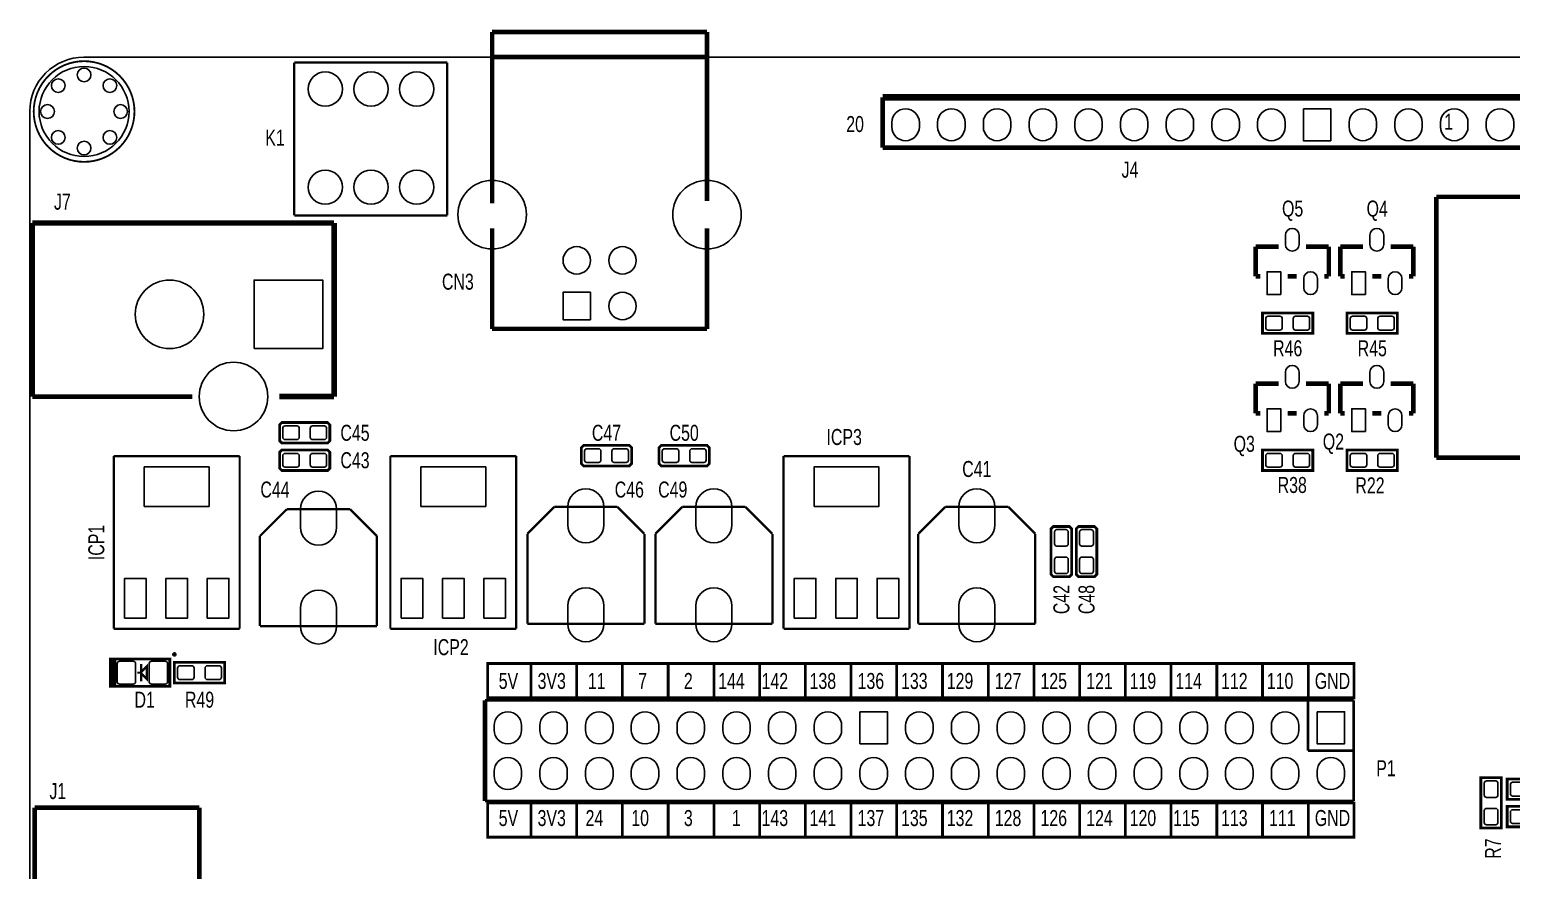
# Model space of a CAD drawing. Extents: x 38 to 5678, y 159 to 4392.
# Drawn here: x 38 to 3279, y 2552 to 4392 of the extents above; entities that cross this region are included whole.
import ezdxf
from ezdxf.enums import TextEntityAlignment as Align

# ---------------------------------------------------------------- set-up
doc = ezdxf.new("R2010")
doc.units = 0
for name, color, linetype in [('BOARD_GEOMETRY_OUTLINE', 2, 'CONTINUOUS'), ('BOARD_GEOMETRY_SILKSCREEN_TOP', 1, 'CONTINUOUS'), ('PACKAGE_GEOMETRY_SILKSCREEN_TOP', 3, 'CONTINUOUS'), ('PIN_TOP', 4, 'CONTINUOUS'), ('REF_DES_SILKSCREEN_TOP', 5, 'CONTINUOUS')]:
    doc.layers.add(name, color=color, linetype=linetype)

msp = doc.modelspace()

# ---------------------------------------------------------------- linework, layer by layer
at = {"layer": 'BOARD_GEOMETRY_OUTLINE'}
msp.add_lwpolyline([(156.93, 4331.97), (5274.96, 4331.97, -0.414214), (5393.07, 4213.86), (5393.07, 276.93, -0.414214), (5274.96, 158.82), (156.93, 158.82, -0.414214), (38.82, 276.93), (38.82, 4213.86, -0.414214)], format="xyb", close=True, dxfattribs=at)
at = {"layer": 'BOARD_GEOMETRY_SILKSCREEN_TOP', "const_width": 6}
for points in [[(2935, 2935), (2935, 3005), (1040, 3005), (1040, 2930), (2935, 2930)], [(2935, 2630), (2935, 2700), (1040, 2700), (1040, 2625), (2935, 2625)]]:
    msp.add_lwpolyline(points, close=True, dxfattribs=at)
for points in [[(1135, 3005), (1135, 2930)], [(1235, 3005), (1235, 2930)], [(1335, 3005), (1335, 2930)], [(1435, 3005), (1435, 2930)], [(1535, 3005), (1535, 2930)], [(1635, 3005), (1635, 2930)], [(1735, 3005), (1735, 2930)], [(1835, 3005), (1835, 2930)], [(1935, 3005), (1935, 2930)], [(2035, 3005), (2035, 2930)], [(2135, 3005), (2135, 2930)], [(2235, 3005), (2235, 2930)], [(2335, 3005), (2335, 2930)], [(2435, 3005), (2435, 2930)], [(2535, 3005), (2535, 2930)], [(2635, 3005), (2635, 2930)], [(2735, 3005), (2735, 2930)], [(2835, 3005), (2835, 2930)], [(2935, 3005), (2935, 2930)], [(1135, 2700), (1135, 2625)], [(1235, 2700), (1235, 2625)], [(1335, 2700), (1335, 2625)], [(1435, 2700), (1435, 2625)], [(1535, 2700), (1535, 2625)], [(1635, 2700), (1635, 2625)], [(1735, 2700), (1735, 2625)], [(1835, 2700), (1835, 2625)], [(1935, 2700), (1935, 2625)], [(2035, 2700), (2035, 2625)], [(2135, 2700), (2135, 2625)], [(2235, 2700), (2235, 2625)], [(2335, 2700), (2335, 2625)], [(2435, 2700), (2435, 2625)], [(2535, 2700), (2535, 2625)], [(2635, 2700), (2635, 2625)], [(2735, 2700), (2735, 2625)], [(2835, 2700), (2835, 2625)], [(2935, 2700), (2935, 2625)]]:
    msp.add_lwpolyline(points, dxfattribs=at)
at = {"layer": 'PACKAGE_GEOMETRY_SILKSCREEN_TOP'}
for points, const_width in [([(1050, 4387.5), (1520, 4387.5)], 10), ([(1050, 4387.5), (1050, 4012.5)], 10), ([(1520, 4387.5), (1520, 4017.5)], 10), ([(617.2, 3985.7), (617.2, 4320.4)], 5), ([(951.8, 4320.4), (617.2, 4320.4)], 5), ([(951.8, 3985.7), (951.8, 4320.4)], 5), ([(1050, 4332.5), (1520, 4332.5)], 10), ([(1904.35, 4244.35), (3904.35, 4244.35)], 15), ([(1904.35, 4134.35), (1904.35, 4244.35)], 10), ([(1904.35, 4134.35), (3904.35, 4134.35)], 10), ([(3115.05, 3455.65), (3115.05, 4026.45)], 10), ([(3115.05, 4026.45), (4323.65, 4026.45)], 10), ([(951.8, 3985.7), (617.2, 3985.7)], 5), ([(44.35, 3969.35), (704.35, 3969.35)], 12), ([(44.35, 3589.35), (44.35, 3969.35)], 12), ([(704.35, 3589.35), (704.35, 3969.35)], 12), ([(1050, 3957.5), (1050, 3737.5)], 10), ([(1520, 3957.5), (1520, 3737.5)], 10), ([(2730, 3917.5), (2720, 3917.5)], 10), ([(2720, 3852.5), (2720, 3917.5)], 10), ([(2730, 3917.5), (2725, 3917.5)], 10), ([(2770, 3917.5), (2730, 3917.5)], 10), ([(2870, 3917.5), (2830, 3917.5)], 10), ([(2875, 3917.5), (2870, 3917.5)], 10), ([(2880, 3917.5), (2875, 3917.5)], 10), ([(2880, 3852.5), (2880, 3917.5)], 10), ([(2915, 3917.5), (2905, 3917.5)], 10), ([(2905, 3852.5), (2905, 3917.5)], 10), ([(2915, 3917.5), (2910, 3917.5)], 10), ([(2955, 3917.5), (2915, 3917.5)], 10), ([(3055, 3917.5), (3015, 3917.5)], 10), ([(3060, 3917.5), (3055, 3917.5)], 10), ([(3065, 3917.5), (3060, 3917.5)], 10), ([(3065, 3852.5), (3065, 3917.5)], 10), ([(2730, 3852.5), (2720, 3852.5)], 10), ([(2810, 3852.5), (2790, 3852.5)], 10), ([(2880, 3852.5), (2870, 3852.5)], 10), ([(2915, 3852.5), (2905, 3852.5)], 10), ([(2995, 3852.5), (2975, 3852.5)], 10), ([(3065, 3852.5), (3055, 3852.5)], 10), ([(1050, 3737.5), (1520, 3737.5)], 10), ([(2730, 3617.5), (2720, 3617.5)], 10), ([(2720, 3552.5), (2720, 3617.5)], 10), ([(2730, 3617.5), (2725, 3617.5)], 10), ([(2770, 3617.5), (2730, 3617.5)], 10), ([(2870, 3617.5), (2830, 3617.5)], 10), ([(2875, 3617.5), (2870, 3617.5)], 10), ([(2880, 3617.5), (2875, 3617.5)], 10), ([(2880, 3552.5), (2880, 3617.5)], 10), ([(2915, 3617.5), (2905, 3617.5)], 10), ([(2905, 3552.5), (2905, 3617.5)], 10), ([(2915, 3617.5), (2910, 3617.5)], 10), ([(2955, 3617.5), (2915, 3617.5)], 10), ([(3055, 3617.5), (3015, 3617.5)], 10), ([(3060, 3617.5), (3055, 3617.5)], 10), ([(3065, 3617.5), (3060, 3617.5)], 10), ([(3065, 3552.5), (3065, 3617.5)], 10), ([(44.35, 3589.35), (394.35, 3589.35)], 10), ([(584.35, 3589.35), (704.35, 3589.35)], 12), ([(2730, 3552.5), (2720, 3552.5)], 10), ([(2810, 3552.5), (2790, 3552.5)], 10), ([(2880, 3552.5), (2870, 3552.5)], 10), ([(2915, 3552.5), (2905, 3552.5)], 10), ([(2995, 3552.5), (2975, 3552.5)], 10), ([(3065, 3552.5), (3055, 3552.5)], 10), ([(222.25, 3458.95), (222.25, 3081.05)], 5), ([(497.75, 3458.95), (222.25, 3458.95)], 5), ([(497.75, 3458.95), (497.75, 3081.05)], 5), ([(827.25, 3458.95), (827.25, 3081.05)], 5), ([(1102.75, 3458.95), (827.25, 3458.95)], 5), ([(1102.75, 3458.95), (1102.75, 3081.05)], 5), ([(1687.25, 3458.95), (1687.25, 3081.05)], 5), ([(1962.75, 3458.95), (1687.25, 3458.95)], 5), ([(1962.75, 3458.95), (1962.75, 3081.05)], 5), ([(3115.05, 3455.65), (4323.65, 3455.65)], 10), ([(601.1, 3342.95), (542, 3283.85)], 5), ([(738.9, 3342.95), (601.1, 3342.95)], 5), ([(798, 3283.85), (738.9, 3342.95)], 5), ([(1186.1, 3347.95), (1127, 3288.85)], 5), ([(1323.9, 3347.95), (1186.1, 3347.95)], 5), ([(1383, 3288.85), (1323.9, 3347.95)], 5), ([(1466.1, 3347.95), (1407, 3288.85)], 5), ([(1603.9, 3347.95), (1466.1, 3347.95)], 5), ([(1663, 3288.85), (1603.9, 3347.95)], 5), ([(2041.1, 3347.95), (1982, 3288.85)], 5), ([(2178.9, 3347.95), (2041.1, 3347.95)], 5), ([(2238, 3288.85), (2178.9, 3347.95)], 5), ([(542, 3283.85), (542, 3087.05)], 5), ([(798, 3283.85), (798, 3087.05)], 5), ([(1127, 3288.85), (1127, 3092.05)], 5), ([(1383, 3288.85), (1383, 3092.05)], 5), ([(1407, 3288.85), (1407, 3092.05)], 5), ([(1663, 3288.85), (1663, 3092.05)], 5), ([(1982, 3288.85), (1982, 3092.05)], 5), ([(2238, 3288.85), (2238, 3092.05)], 5), ([(497.75, 3081.05), (222.25, 3081.05)], 5), ([(798, 3087.05), (542, 3087.05)], 5), ([(1102.75, 3081.05), (827.25, 3081.05)], 5), ([(1383, 3092.05), (1127, 3092.05)], 5), ([(1663, 3092.05), (1407, 3092.05)], 5), ([(1962.75, 3081.05), (1687.25, 3081.05)], 5), ([(2238, 3092.05), (1982, 3092.05)], 5), ([(225, 2955), (345, 2955), (345, 3015), (225, 3015), (225, 2955), (215, 2955), (215, 3015), (225, 3015)], 6), ([(220, 2955), (220, 3015)], 6), ([(360, 3025), (350, 3025)], 5), ([(355, 3020), (355, 3030)], 5), ([(282, 2985), (274, 2985)], 5), ([(282, 2966), (282, 3004)], 5), ([(282, 2984), (295, 2971), (295, 2999), (282, 2986)], 5), ([(1034.35, 2704.35), (1034.35, 2924.35)], 10), ([(1034.35, 2924.35), (2934.35, 2924.35)], 6), ([(2834.35, 2814.35), (2834.35, 2924.35)], 6), ([(2934.35, 2704.35), (2934.35, 2924.35)], 6), ([(2834.35, 2814.35), (2934.35, 2814.35)], 6), ([(49.35, 1889.35), (49.35, 2689.35)], 10), ([(49.35, 2689.35), (409.35, 2689.35)], 10), ([(409.35, 2369.35), (409.35, 2689.35)], 10), ([(1034.35, 2704.35), (2934.35, 2704.35)], 6)]:
    msp.add_lwpolyline(points, dxfattribs=dict(at, const_width=const_width))
at = {"layer": 'PACKAGE_GEOMETRY_SILKSCREEN_TOP', "const_width": 4}
msp.add_lwpolyline([(157.45, 4323.44, -1), (157.45, 4103.04, -1)], format="xyb", close=True, dxfattribs=at)
at = {"layer": 'PACKAGE_GEOMETRY_SILKSCREEN_TOP', "const_width": 6}
for points in [[(2735, 3772.5), (2735, 3727.5), (2845, 3727.5), (2845, 3772.5)], [(2920, 3772.5), (2920, 3727.5), (3030, 3727.5), (3030, 3772.5)], [(690, 3487.5), (695, 3492.5), (695, 3527.5), (690, 3532.5), (590, 3532.5), (585, 3527.5), (585, 3492.5), (590, 3487.5)], [(690, 3427.5), (695, 3432.5), (695, 3467.5), (690, 3472.5), (590, 3472.5), (585, 3467.5), (585, 3432.5), (590, 3427.5)], [(1250, 3482.5), (1245, 3477.5), (1245, 3442.5), (1250, 3437.5), (1350, 3437.5), (1355, 3442.5), (1355, 3477.5), (1350, 3482.5)], [(1520, 3437.5), (1525, 3442.5), (1525, 3477.5), (1520, 3482.5), (1420, 3482.5), (1415, 3477.5), (1415, 3442.5), (1420, 3437.5)], [(2735, 3472.5), (2735, 3427.5), (2845, 3427.5), (2845, 3472.5)], [(2920, 3472.5), (2920, 3427.5), (3030, 3427.5), (3030, 3472.5)], [(2317.5, 3300), (2312.5, 3305), (2277.5, 3305), (2272.5, 3300), (2272.5, 3200), (2277.5, 3195), (2312.5, 3195), (2317.5, 3200)], [(2372.5, 3300), (2367.5, 3305), (2332.5, 3305), (2327.5, 3300), (2327.5, 3200), (2332.5, 3195), (2367.5, 3195), (2372.5, 3200)], [(355, 3007.5), (355, 2962.5), (465, 2962.5), (465, 3007.5)], [(3212.5, 2645), (3257.5, 2645), (3257.5, 2755), (3212.5, 2755)], [(3380, 2707.5), (3380, 2752.5), (3270, 2752.5), (3270, 2707.5)], [(3270, 2692.5), (3270, 2647.5), (3380, 2647.5), (3380, 2692.5)]]:
    msp.add_lwpolyline(points, close=True, dxfattribs=at)
at = {"layer": 'PIN_TOP'}
for points in [[(1924.35, 4179.35), (1924.35, 4189.35, -1), (1984.35, 4189.35), (1984.35, 4179.35, -1)], [(2024.35, 4179.35), (2024.35, 4189.35, -1), (2084.35, 4189.35), (2084.35, 4179.35, -1)], [(2124.35, 4179.35), (2124.35, 4189.35, -1), (2184.35, 4189.35), (2184.35, 4179.35, -1)], [(2224.35, 4179.35), (2224.35, 4189.35, -1), (2284.35, 4189.35), (2284.35, 4179.35, -1)], [(2324.35, 4179.35), (2324.35, 4189.35, -1), (2384.35, 4189.35), (2384.35, 4179.35, -1)], [(2424.35, 4179.35), (2424.35, 4189.35, -1), (2484.35, 4189.35), (2484.35, 4179.35, -1)], [(2524.35, 4179.35), (2524.35, 4189.35, -1), (2584.35, 4189.35), (2584.35, 4179.35, -1)], [(2624.35, 4179.35), (2624.35, 4189.35, -1), (2684.35, 4189.35), (2684.35, 4179.35, -1)], [(2724.35, 4179.35), (2724.35, 4189.35, -1), (2784.35, 4189.35), (2784.35, 4179.35, -1)], [(2924.35, 4179.35), (2924.35, 4189.35, -1), (2984.35, 4189.35), (2984.35, 4179.35, -1)], [(3024.35, 4179.35), (3024.35, 4189.35, -1), (3084.35, 4189.35), (3084.35, 4179.35, -1)], [(3124.35, 4179.35), (3124.35, 4189.35, -1), (3184.35, 4189.35), (3184.35, 4179.35, -1)], [(3224.35, 4179.35), (3224.35, 4189.35, -1), (3284.35, 4189.35), (3284.35, 4179.35, -1)], [(2815, 3942.5), (2815, 3922.5, -1), (2785, 3922.5), (2785, 3942.5, -1)], [(3000, 3942.5), (3000, 3922.5, -1), (2970, 3922.5), (2970, 3942.5, -1)], [(2855, 3847.5), (2855, 3827.5, -1), (2825, 3827.5), (2825, 3847.5, -1)], [(3040, 3847.5), (3040, 3827.5, -1), (3010, 3827.5), (3010, 3847.5, -1)], [(2747, 3735), (2773, 3735, 0.414214), (2778, 3740), (2778, 3760, 0.414214), (2773, 3765), (2747, 3765, 0.414214), (2742, 3760), (2742, 3740, 0.414214)], [(2807, 3735), (2833, 3735, 0.414214), (2838, 3740), (2838, 3760, 0.414214), (2833, 3765), (2807, 3765, 0.414214), (2802, 3760), (2802, 3740, 0.414214)], [(2932, 3735), (2958, 3735, 0.414214), (2963, 3740), (2963, 3760, 0.414214), (2958, 3765), (2932, 3765, 0.414214), (2927, 3760), (2927, 3740, 0.414214)], [(2992, 3735), (3018, 3735, 0.414214), (3023, 3740), (3023, 3760, 0.414214), (3018, 3765), (2992, 3765, 0.414214), (2987, 3760), (2987, 3740, 0.414214)], [(2815, 3642.5), (2815, 3622.5, -1), (2785, 3622.5), (2785, 3642.5, -1)], [(3000, 3642.5), (3000, 3622.5, -1), (2970, 3622.5), (2970, 3642.5, -1)], [(2855, 3547.5), (2855, 3527.5, -1), (2825, 3527.5), (2825, 3547.5, -1)], [(3040, 3547.5), (3040, 3527.5, -1), (3010, 3527.5), (3010, 3547.5, -1)], [(623, 3525), (597, 3525, 0.414214), (592, 3520), (592, 3500, 0.414214), (597, 3495), (623, 3495, 0.414214), (628, 3500), (628, 3520, 0.414214)], [(683, 3525), (657, 3525, 0.414214), (652, 3520), (652, 3500, 0.414214), (657, 3495), (683, 3495, 0.414214), (688, 3500), (688, 3520, 0.414214)], [(1257, 3445), (1283, 3445, 0.414214), (1288, 3450), (1288, 3470, 0.414214), (1283, 3475), (1257, 3475, 0.414214), (1252, 3470), (1252, 3450, 0.414214)], [(1317, 3445), (1343, 3445, 0.414214), (1348, 3450), (1348, 3470, 0.414214), (1343, 3475), (1317, 3475, 0.414214), (1312, 3470), (1312, 3450, 0.414214)], [(1453, 3475), (1427, 3475, 0.414214), (1422, 3470), (1422, 3450, 0.414214), (1427, 3445), (1453, 3445, 0.414214), (1458, 3450), (1458, 3470, 0.414214)], [(1513, 3475), (1487, 3475, 0.414214), (1482, 3470), (1482, 3450, 0.414214), (1487, 3445), (1513, 3445, 0.414214), (1518, 3450), (1518, 3470, 0.414214)], [(623, 3465), (597, 3465, 0.414214), (592, 3460), (592, 3440, 0.414214), (597, 3435), (623, 3435, 0.414214), (628, 3440), (628, 3460, 0.414214)], [(683, 3465), (657, 3465, 0.414214), (652, 3460), (652, 3440, 0.414214), (657, 3435), (683, 3435, 0.414214), (688, 3440), (688, 3460, 0.414214)], [(2747, 3435), (2773, 3435, 0.414214), (2778, 3440), (2778, 3460, 0.414214), (2773, 3465), (2747, 3465, 0.414214), (2742, 3460), (2742, 3440, 0.414214)], [(2807, 3435), (2833, 3435, 0.414214), (2838, 3440), (2838, 3460, 0.414214), (2833, 3465), (2807, 3465, 0.414214), (2802, 3460), (2802, 3440, 0.414214)], [(2932, 3435), (2958, 3435, 0.414214), (2963, 3440), (2963, 3460, 0.414214), (2958, 3465), (2932, 3465, 0.414214), (2927, 3460), (2927, 3440, 0.414214)], [(2992, 3435), (3018, 3435, 0.414214), (3023, 3440), (3023, 3460, 0.414214), (3018, 3465), (2992, 3465, 0.414214), (2987, 3460), (2987, 3440, 0.414214)], [(630.65, 3303.55), (630.65, 3342.95, -1), (709.35, 3342.95), (709.35, 3303.55, -1)], [(1215.65, 3308.55), (1215.65, 3347.95, -1), (1294.35, 3347.95), (1294.35, 3308.55, -1)], [(1495.65, 3308.55), (1495.65, 3347.95, -1), (1574.35, 3347.95), (1574.35, 3308.55, -1)], [(2070.65, 3308.55), (2070.65, 3347.95, -1), (2149.35, 3347.95), (2149.35, 3308.55, -1)], [(2280, 3293), (2280, 3267, 0.414214), (2285, 3262), (2305, 3262, 0.414214), (2310, 3267), (2310, 3293, 0.414214), (2305, 3298), (2285, 3298, 0.414214)], [(2335, 3293), (2335, 3267, 0.414214), (2340, 3262), (2360, 3262, 0.414214), (2365, 3267), (2365, 3293, 0.414214), (2360, 3298), (2340, 3298, 0.414214)], [(2280, 3233), (2280, 3207, 0.414214), (2285, 3202), (2305, 3202, 0.414214), (2310, 3207), (2310, 3233, 0.414214), (2305, 3238), (2285, 3238, 0.414214)], [(2335, 3233), (2335, 3207, 0.414214), (2340, 3202), (2360, 3202, 0.414214), (2365, 3207), (2365, 3233, 0.414214), (2360, 3238), (2340, 3238, 0.414214)], [(630.65, 3087.05), (630.65, 3126.45, -1), (709.35, 3126.45), (709.35, 3087.05, -1)], [(1215.65, 3092.05), (1215.65, 3131.45, -1), (1294.35, 3131.45), (1294.35, 3092.05, -1)], [(1495.65, 3092.05), (1495.65, 3131.45, -1), (1574.35, 3131.45), (1574.35, 3092.05, -1)], [(2070.65, 3092.05), (2070.65, 3131.45, -1), (2149.35, 3131.45), (2149.35, 3092.05, -1)], [(265, 3010), (235, 3010, 0.414214), (230, 3005), (230, 2965, 0.414214), (235, 2960), (265, 2960, 0.414214), (270, 2965), (270, 3005, 0.414214)], [(335, 3010), (305, 3010, 0.414214), (300, 3005), (300, 2965, 0.414214), (305, 2960), (335, 2960, 0.414214), (340, 2965), (340, 3005, 0.414214)], [(367, 2970), (393, 2970, 0.414214), (398, 2975), (398, 2995, 0.414214), (393, 3000), (367, 3000, 0.414214), (362, 2995), (362, 2975, 0.414214)], [(427, 2970), (453, 2970, 0.414214), (458, 2975), (458, 2995, 0.414214), (453, 3000), (427, 3000, 0.414214), (422, 2995), (422, 2975, 0.414214)], [(1054.35, 2859.35), (1054.35, 2869.35, -1), (1114.35, 2869.35), (1114.35, 2859.35, -1)], [(1154.35, 2859.35), (1154.35, 2869.35, -1), (1214.35, 2869.35), (1214.35, 2859.35, -1)], [(1254.35, 2859.35), (1254.35, 2869.35, -1), (1314.35, 2869.35), (1314.35, 2859.35, -1)], [(1354.35, 2859.35), (1354.35, 2869.35, -1), (1414.35, 2869.35), (1414.35, 2859.35, -1)], [(1454.35, 2859.35), (1454.35, 2869.35, -1), (1514.35, 2869.35), (1514.35, 2859.35, -1)], [(1554.35, 2859.35), (1554.35, 2869.35, -1), (1614.35, 2869.35), (1614.35, 2859.35, -1)], [(1654.35, 2859.35), (1654.35, 2869.35, -1), (1714.35, 2869.35), (1714.35, 2859.35, -1)], [(1754.35, 2859.35), (1754.35, 2869.35, -1), (1814.35, 2869.35), (1814.35, 2859.35, -1)], [(1954.35, 2859.35), (1954.35, 2869.35, -1), (2014.35, 2869.35), (2014.35, 2859.35, -1)], [(2054.35, 2859.35), (2054.35, 2869.35, -1), (2114.35, 2869.35), (2114.35, 2859.35, -1)], [(2154.35, 2859.35), (2154.35, 2869.35, -1), (2214.35, 2869.35), (2214.35, 2859.35, -1)], [(2254.35, 2859.35), (2254.35, 2869.35, -1), (2314.35, 2869.35), (2314.35, 2859.35, -1)], [(2354.35, 2859.35), (2354.35, 2869.35, -1), (2414.35, 2869.35), (2414.35, 2859.35, -1)], [(2454.35, 2859.35), (2454.35, 2869.35, -1), (2514.35, 2869.35), (2514.35, 2859.35, -1)], [(2554.35, 2859.35), (2554.35, 2869.35, -1), (2614.35, 2869.35), (2614.35, 2859.35, -1)], [(2654.35, 2859.35), (2654.35, 2869.35, -1), (2714.35, 2869.35), (2714.35, 2859.35, -1)], [(2754.35, 2859.35), (2754.35, 2869.35, -1), (2814.35, 2869.35), (2814.35, 2859.35, -1)], [(1054.35, 2759.35), (1054.35, 2769.35, -1), (1114.35, 2769.35), (1114.35, 2759.35, -1)], [(1154.35, 2759.35), (1154.35, 2769.35, -1), (1214.35, 2769.35), (1214.35, 2759.35, -1)], [(1254.35, 2759.35), (1254.35, 2769.35, -1), (1314.35, 2769.35), (1314.35, 2759.35, -1)], [(1354.35, 2759.35), (1354.35, 2769.35, -1), (1414.35, 2769.35), (1414.35, 2759.35, -1)], [(1454.35, 2759.35), (1454.35, 2769.35, -1), (1514.35, 2769.35), (1514.35, 2759.35, -1)], [(1554.35, 2759.35), (1554.35, 2769.35, -1), (1614.35, 2769.35), (1614.35, 2759.35, -1)], [(1654.35, 2759.35), (1654.35, 2769.35, -1), (1714.35, 2769.35), (1714.35, 2759.35, -1)], [(1754.35, 2759.35), (1754.35, 2769.35, -1), (1814.35, 2769.35), (1814.35, 2759.35, -1)], [(1854.35, 2759.35), (1854.35, 2769.35, -1), (1914.35, 2769.35), (1914.35, 2759.35, -1)], [(1954.35, 2759.35), (1954.35, 2769.35, -1), (2014.35, 2769.35), (2014.35, 2759.35, -1)], [(2054.35, 2759.35), (2054.35, 2769.35, -1), (2114.35, 2769.35), (2114.35, 2759.35, -1)], [(2154.35, 2759.35), (2154.35, 2769.35, -1), (2214.35, 2769.35), (2214.35, 2759.35, -1)], [(2254.35, 2759.35), (2254.35, 2769.35, -1), (2314.35, 2769.35), (2314.35, 2759.35, -1)], [(2354.35, 2759.35), (2354.35, 2769.35, -1), (2414.35, 2769.35), (2414.35, 2759.35, -1)], [(2454.35, 2759.35), (2454.35, 2769.35, -1), (2514.35, 2769.35), (2514.35, 2759.35, -1)], [(2554.35, 2759.35), (2554.35, 2769.35, -1), (2614.35, 2769.35), (2614.35, 2759.35, -1)], [(2654.35, 2759.35), (2654.35, 2769.35, -1), (2714.35, 2769.35), (2714.35, 2759.35, -1)], [(2754.35, 2759.35), (2754.35, 2769.35, -1), (2814.35, 2769.35), (2814.35, 2759.35, -1)], [(2854.35, 2759.35), (2854.35, 2769.35, -1), (2914.35, 2769.35), (2914.35, 2759.35, -1)], [(3250, 2717), (3250, 2743, 0.414214), (3245, 2748), (3225, 2748, 0.414214), (3220, 2743), (3220, 2717, 0.414214), (3225, 2712), (3245, 2712, 0.414214)], [(3308, 2745), (3282, 2745, 0.414214), (3277, 2740), (3277, 2720, 0.414214), (3282, 2715), (3308, 2715, 0.414214), (3313, 2720), (3313, 2740, 0.414214)], [(3250, 2657), (3250, 2683, 0.414214), (3245, 2688), (3225, 2688, 0.414214), (3220, 2683), (3220, 2657, 0.414214), (3225, 2652), (3245, 2652, 0.414214)], [(3282, 2655), (3308, 2655, 0.414214), (3313, 2660), (3313, 2680, 0.414214), (3308, 2685), (3282, 2685, 0.414214), (3277, 2680), (3277, 2660, 0.414214)]]:
    msp.add_lwpolyline(points, format="xyb", close=True, dxfattribs=at)
for points in [[(2824.35, 4219.35), (2884.35, 4219.35), (2884.35, 4149.35), (2824.35, 4149.35)], [(2775, 3812.5), (2745, 3812.5), (2745, 3862.5), (2775, 3862.5)], [(2960, 3812.5), (2930, 3812.5), (2930, 3862.5), (2960, 3862.5)], [(529.35, 3694.35), (529.35, 3844.35), (679.35, 3844.35), (679.35, 3694.35)], [(1265, 3817.5), (1265, 3757.5), (1205, 3757.5), (1205, 3817.5)], [(2775, 3512.5), (2745, 3512.5), (2745, 3562.5), (2775, 3562.5)], [(2960, 3512.5), (2930, 3512.5), (2930, 3562.5), (2960, 3562.5)], [(289.2, 3348.75), (289.2, 3435.35), (430.9, 3435.35), (430.9, 3348.75)], [(894.2, 3348.75), (894.2, 3435.35), (1035.9, 3435.35), (1035.9, 3348.75)], [(1754.2, 3348.75), (1754.2, 3435.35), (1895.9, 3435.35), (1895.9, 3348.75)], [(245.85, 3104.65), (245.85, 3191.25), (293.05, 3191.25), (293.05, 3104.65)], [(336.45, 3104.65), (336.45, 3191.25), (383.65, 3191.25), (383.65, 3104.65)], [(426.95, 3104.65), (426.95, 3191.25), (474.15, 3191.25), (474.15, 3104.65)], [(850.85, 3104.65), (850.85, 3191.25), (898.05, 3191.25), (898.05, 3104.65)], [(941.45, 3104.65), (941.45, 3191.25), (988.65, 3191.25), (988.65, 3104.65)], [(1031.95, 3104.65), (1031.95, 3191.25), (1079.15, 3191.25), (1079.15, 3104.65)], [(1710.85, 3104.65), (1710.85, 3191.25), (1758.05, 3191.25), (1758.05, 3104.65)], [(1801.45, 3104.65), (1801.45, 3191.25), (1848.65, 3191.25), (1848.65, 3104.65)], [(1891.95, 3104.65), (1891.95, 3191.25), (1939.15, 3191.25), (1939.15, 3104.65)], [(1854.35, 2899.35), (1914.35, 2899.35), (1914.35, 2829.35), (1854.35, 2829.35)], [(2854.35, 2899.35), (2914.35, 2899.35), (2914.35, 2829.35), (2854.35, 2829.35)]]:
    msp.add_lwpolyline(points, close=True, dxfattribs=at)
for centre, radius in [((157.45, 4213.24), 98.4), ((100.85, 4269.84), 15), ((157.45, 4293.24), 15), ((214.05, 4269.84), 15), ((685, 4262.3), 37.5), ((785, 4262.3), 37.5), ((885, 4262.3), 37.5), ((77.45, 4213.24), 15), ((237.45, 4213.24), 15), ((100.85, 4156.64), 15), ((214.05, 4156.64), 15), ((157.45, 4133.24), 15), ((685, 4047.7), 37.5), ((785, 4047.7), 37.5), ((885, 4047.7), 37.5), ((1050, 3987.5), 75), ((1520, 3987.5), 75), ((1235, 3887.5), 30), ((1335, 3887.5), 30), ((344.35, 3769.35), 75), ((1335, 3787.5), 30), ((484.35, 3589.35), 75)]:
    msp.add_circle(centre, radius, dxfattribs=at)

# ---------------------------------------------------------------- texts
at = {"layer": 'BOARD_GEOMETRY_SILKSCREEN_TOP', "width": 0.742857}
for s, p in [('20', (1824.5, 4168.33)), ('1', (3132.5, 4173.33)), ('5V', (1064.35, 2949.35)), ('3V3', (1149.35, 2949.35)), ('11', (1259.35, 2949.35)), ('7', (1369.35, 2949.35)), ('2', (1469.35, 2949.35)), ('144', (1544.35, 2949.35)), ('142', (1639.35, 2949.35)), ('138', (1744.35, 2949.35)), ('136', (1849.35, 2949.35)), ('133', (1944.35, 2949.35)), ('129', (2044.35, 2949.35)), ('127', (2149.35, 2949.35)), ('125', (2249.35, 2949.35)), ('121', (2349.35, 2949.35)), ('119', (2444.35, 2949.35)), ('114', (2544.35, 2949.35)), ('112', (2644.35, 2949.35)), ('110', (2744.35, 2949.35)), ('GND', (2849.35, 2949.35)), ('5V', (1064.35, 2649.35)), ('3V3', (1149.35, 2649.35)), ('24', (1254.35, 2649.35)), ('10', (1354.35, 2649.35)), ('3', (1469.35, 2649.35)), ('1', (1574.35, 2649.35)), ('143', (1639.35, 2649.35)), ('141', (1744.35, 2649.35)), ('137', (1849.35, 2649.35)), ('135', (1944.35, 2649.35)), ('132', (2044.35, 2649.35)), ('128', (2149.35, 2649.35)), ('126', (2249.35, 2649.35)), ('124', (2349.35, 2649.35)), ('120', (2444.35, 2649.35)), ('115', (2539.35, 2649.35)), ('113', (2644.35, 2649.35)), ('111', (2749.35, 2649.35)), ('GND', (2849.35, 2649.35))]:
    msp.add_text(s, height=35, dxfattribs=at).set_placement(p)
at = {"layer": 'REF_DES_SILKSCREEN_TOP', "width": 0.742857}
for s, p in [('K1', (575, 4138.33)), ('J4', (2445, 4068.33)), ('J7', (110, 3998.33)), ('Q5', (2800.83, 3983.33)), ('Q4', (2985.83, 3983.33)), ('CN3', (975, 3823.33)), ('R46', (2790, 3677.5)), ('R45', (2975, 3677.5)), ('C45', (750, 3492.5)), ('C47', (1300, 3492.5)), ('C50', (1470, 3492.5)), ('ICP3', (1820, 3483.33)), ('Q3', (2695, 3468.33)), ('Q2', (2890, 3473.33)), ('C43', (750, 3432.5)), ('C41', (2110, 3413.33)), ('C44', (575, 3368.33)), ('C46', (1350, 3368.33)), ('C49', (1445, 3368.33)), ('R38', (2800, 3378.33)), ('R22', (2970, 3377.5)), ('ICP2', (960, 3023.33)), ('D1', (290, 2908.33)), ('R49', (410, 2908.33)), ('P1', (3005, 2758.33)), ('J1', (100, 2708.33))]:
    msp.add_text(s, height=35, dxfattribs=at).set_placement(p, align=Align.CENTER)
for s, p in [('ICP1', (201.67, 3270)), ('C42', (2312.5, 3145)), ('C48', (2367.5, 3145)), ('R7', (3256.67, 2600))]:
    msp.add_text(s, height=35, rotation=90, dxfattribs=at).set_placement(p, align=Align.CENTER)

doc.saveas('drawing.dxf')
